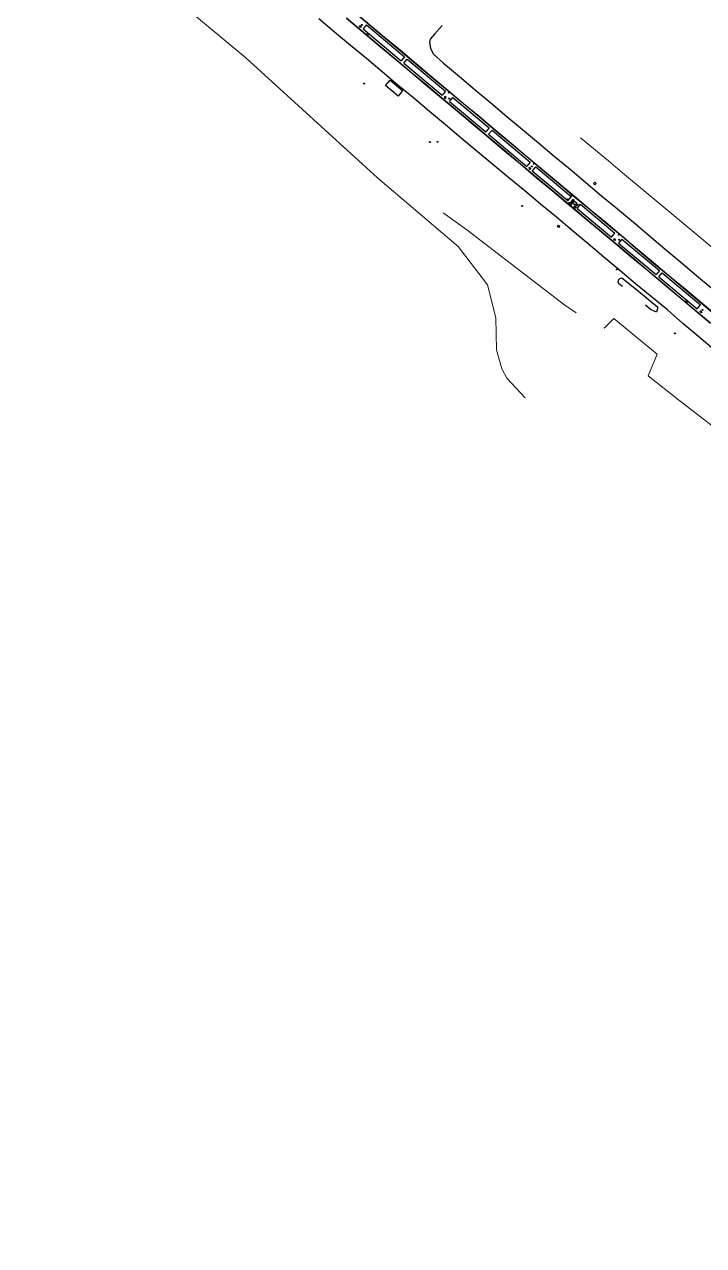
# Model space of a CAD drawing. Header units: metres. Extents: x 565382 to 572500, y 2710622 to 2713609.
# Drawn here: x 566065 to 566477, y 2711786 to 2712525 of the extents above; entities that cross this region are included whole.
import ezdxf

# ---------------------------------------------------------------- set-up
doc = ezdxf.new("R2010")
doc.units = ezdxf.units.M
doc.header["$XCLIPFRAME"] = 0
for name, color, linetype in [('allpint', 240, 'Continuous'), ('ASPHLT', 12, 'Continuous'), ('CONCREAT', 7, 'Continuous'), ('CURB STONE', 1, 'Continuous'), ('ELE ROOM', 74, 'Continuous'), ('HARAM BOUNDRY', 42, 'Continuous'), ('IRRIGATION CURB STONE', 254, 'Continuous'), ('LIGHT POLE', 40, 'Continuous'), ('MANHOLE', 12, 'Continuous'), ('Sign Board', 7, 'Continuous')]:
    doc.layers.add(name, color=color, linetype=linetype)
doc.layers.add('Fence', color=6, linetype='Continuous', lineweight=0, true_color=0xff00ff)
picture_1 = doc.add_image_def('image7.ecw', size_in_pixel=(141138, 138548))

msp = doc.modelspace()

# ---------------------------------------------------------------- linework, layer by layer
at = {"layer": 'allpint', "color": 254}
msp.add_lwpolyline([(566483.167, 2712328.172), (566473.631, 2712336.265), (566464.076, 2712344.289), (566454.664, 2712352.503), (566444.989, 2712360.468), (566435.326, 2712368.379), (566425.774, 2712376.433), (566416.215, 2712384.491), (566406.634, 2712392.496), (566397.075, 2712400.573), (566387.511, 2712408.621), (566377.895, 2712416.622), (566368.403, 2712424.703), (566358.683, 2712432.546), (566349.03, 2712440.599), (566339.428, 2712448.582), (566329.875, 2712456.611), (566320.236, 2712464.62), (566310.715, 2712472.68), (566301.158, 2712480.724), (566291.483, 2712488.659), (566282.063, 2712496.84), (566272.388, 2712504.774), (566262.745, 2712512.753)], dxfattribs=at)
at = {"layer": 'ASPHLT', "color": 254, "flags": 128}
for points in [[(566264.149, 2712533.975), (566283.365, 2712517.86)], [(566253.18, 2712520.777), (566243.659, 2712528.901)], [(566260.326, 2712529.306), (566279.494, 2712513.221)], [(566318.378, 2712524.926), (566313.59, 2712519.569)], [(566262.745, 2712512.753), (566253.18, 2712520.777)], [(566283.365, 2712517.86), (566292.987, 2712509.854)], [(566313.59, 2712519.569), (566311.045, 2712516.499)], [(566279.494, 2712513.221), (566289.073, 2712505.192)], [(566292.987, 2712509.854), (566302.518, 2712501.813)], [(566311.045, 2712516.499), (566310.561, 2712514.566)], [(566310.561, 2712514.566), (566311.22, 2712511.056)], [(566311.22, 2712511.056), (566312.841, 2712507.689)], [(566289.073, 2712505.192), (566298.636, 2712497.142)], [(566312.841, 2712507.689), (566319.136, 2712502.075)], [(566298.636, 2712497.142), (566308.239, 2712489.123)], [(566302.518, 2712501.813), (566312.131, 2712493.748)], [(566319.136, 2712502.075), (566328.695, 2712494.027)], [(566308.239, 2712489.123), (566317.818, 2712481.059)], [(566312.131, 2712493.748), (566321.714, 2712485.71)], [(566328.695, 2712494.027), (566338.313, 2712485.904)], [(566317.818, 2712481.059), (566327.376, 2712473.067)], [(566321.714, 2712485.71), (566331.271, 2712477.677)], [(566338.313, 2712485.904), (566347.818, 2712477.971)], [(566327.376, 2712473.067), (566336.938, 2712465.068)], [(566331.271, 2712477.677), (566340.891, 2712469.617)], [(566347.818, 2712477.971), (566357.488, 2712469.8)], [(566340.891, 2712469.617), (566350.435, 2712461.623)], [(566357.488, 2712469.8), (566366.994, 2712461.844)], [(566336.938, 2712465.068), (566346.527, 2712457.019)], [(566350.435, 2712461.623), (566360.011, 2712453.581)], [(566366.994, 2712461.844), (566376.652, 2712453.818)], [(566346.527, 2712457.019), (566356.111, 2712448.944)], [(566360.011, 2712453.581), (566369.588, 2712445.55)], [(566376.652, 2712453.818), (566386.169, 2712445.757)], [(566356.111, 2712448.944), (566365.686, 2712440.944)], [(566369.588, 2712445.55), (566379.14, 2712437.471)], [(566386.169, 2712445.757), (566395.68, 2712437.725)], [(566365.686, 2712440.944), (566375.268, 2712432.842)], [(566379.14, 2712437.471), (566388.702, 2712429.427)], [(566395.68, 2712437.725), (566405.242, 2712429.651)], [(566375.268, 2712432.842), (566384.859, 2712424.821)], [(566388.702, 2712429.427), (566398.321, 2712421.447)], [(566405.242, 2712429.651), (566414.795, 2712421.63)], [(566384.859, 2712424.821), (566394.425, 2712416.817)], [(566398.321, 2712421.447), (566407.868, 2712413.395)], [(566414.795, 2712421.63), (566424.461, 2712413.666)], [(566394.425, 2712416.817), (566403.967, 2712408.764)], [(566407.868, 2712413.395), (566417.477, 2712405.401)], [(566424.461, 2712413.666), (566434.073, 2712405.601)], [(566403.967, 2712408.764), (566413.587, 2712400.786)], [(566413.587, 2712400.786), (566423.156, 2712392.717)], [(566417.477, 2712405.401), (566427.044, 2712397.332)], [(566434.073, 2712405.601), (566443.527, 2712397.581)], [(566423.156, 2712392.717), (566432.739, 2712384.715)], [(566427.044, 2712397.332), (566436.593, 2712389.302)], [(566443.527, 2712397.581), (566453.128, 2712389.587)], [(566432.739, 2712384.715), (566442.314, 2712376.701)], [(566436.593, 2712389.302), (566446.214, 2712381.273)], [(566453.128, 2712389.587), (566462.724, 2712381.509)], [(566442.314, 2712376.701), (566451.935, 2712368.66)], [(566446.214, 2712381.273), (566455.762, 2712373.22)], [(566462.724, 2712381.509), (566472.337, 2712373.46)], [(566455.762, 2712373.22), (566465.339, 2712365.274)], [(566472.337, 2712373.46), (566481.747, 2712365.487)], [(566451.935, 2712368.66), (566461.499, 2712360.612)], [(566465.339, 2712365.274), (566484.508, 2712349.14)], [(566461.499, 2712360.612), (566480.638, 2712344.524)]]:
    msp.add_lwpolyline(points, dxfattribs=at)
at = {"layer": 'CONCREAT', "color": 254, "flags": 128}
for points in [[(566424.737, 2712369.29), (566424.945, 2712370.767)], [(566425.335, 2712368.219), (566424.737, 2712369.29)], [(566424.945, 2712370.767), (566425.834, 2712371.566)], [(566425.834, 2712371.566), (566427.111, 2712371.999)], [(566427.111, 2712371.999), (566435.927, 2712364.814)], [(566427.42, 2712366.664), (566425.335, 2712368.219)], [(566435.927, 2712364.814), (566448.873, 2712354.137)], [(566444.38, 2712352.799), (566441.433, 2712355.346)], [(566448.873, 2712354.137), (566448.124, 2712351.236)], [(566448.124, 2712351.236), (566444.38, 2712352.799)]]:
    msp.add_lwpolyline(points, dxfattribs=at)
at = {"layer": 'CURB STONE', "color": 254, "flags": 128}
for points in [[(566264.068, 2712533.841), (566283.267, 2712517.728)], [(566260.408, 2712529.464), (566279.598, 2712513.353)], [(566283.267, 2712517.728), (566292.878, 2712509.684)], [(566279.598, 2712513.353), (566289.174, 2712505.32)], [(566292.878, 2712509.684), (566302.401, 2712501.681)], [(566289.174, 2712505.32), (566298.768, 2712497.274)], [(566298.768, 2712497.274), (566308.33, 2712489.28)], [(566302.401, 2712501.681), (566312.038, 2712493.618)], [(566308.33, 2712489.28), (566317.923, 2712481.193)], [(566312.038, 2712493.618), (566321.591, 2712485.569)], [(566317.923, 2712481.193), (566327.523, 2712473.184)], [(566321.591, 2712485.569), (566331.214, 2712477.507)], [(566327.523, 2712473.184), (566337.036, 2712465.185)], [(566331.214, 2712477.507), (566340.797, 2712469.492)], [(566337.036, 2712465.185), (566346.63, 2712457.137)], [(566340.797, 2712469.492), (566350.302, 2712461.522)], [(566350.302, 2712461.522), (566359.89, 2712453.466)], [(566346.63, 2712457.137), (566356.231, 2712449.068)], [(566359.89, 2712453.466), (566369.5, 2712445.435)], [(566356.231, 2712449.068), (566365.793, 2712441.08)], [(566369.5, 2712445.435), (566379.046, 2712437.327)], [(566365.793, 2712441.08), (566375.372, 2712433.019)], [(566379.046, 2712437.327), (566388.638, 2712429.341)], [(566375.372, 2712433.019), (566384.969, 2712424.987)], [(566388.638, 2712429.341), (566398.222, 2712421.32)], [(566384.969, 2712424.987), (566394.52, 2712416.928)], [(566398.222, 2712421.32), (566407.806, 2712413.282)], [(566394.52, 2712416.928), (566404.11, 2712408.935)], [(566404.11, 2712408.935), (566413.7, 2712400.893)], [(566407.806, 2712413.282), (566417.354, 2712405.227)], [(566413.7, 2712400.893), (566423.314, 2712392.878)], [(566417.354, 2712405.227), (566427.046, 2712397.336)], [(566423.314, 2712392.878), (566432.87, 2712384.874)], [(566427.046, 2712397.336), (566436.505, 2712389.164)], [(566432.87, 2712384.874), (566442.442, 2712376.787)], [(566436.505, 2712389.164), (566446.104, 2712381.117)], [(566442.442, 2712376.787), (566452.02, 2712368.771)], [(566446.104, 2712381.117), (566455.668, 2712373.119)], [(566455.668, 2712373.119), (566465.207, 2712365.125)], [(566452.02, 2712368.771), (566461.608, 2712360.712)], [(566465.207, 2712365.125), (566484.405, 2712349.002)], [(566461.608, 2712360.712), (566480.776, 2712344.665)]]:
    msp.add_lwpolyline(points, dxfattribs=at)
at = {"layer": 'ELE ROOM', "color": 254, "flags": 128}
msp.add_lwpolyline([(566398.203, 2712418.679), (566397.097, 2712417.334)], dxfattribs=at)
at = {"layer": 'ELE ROOM', "color": 254}
msp.add_lwpolyline([(566398.203, 2712418.679), (566399.87, 2712417.243), (566398.754, 2712415.934), (566397.097, 2712417.334)], dxfattribs=at)
msp.add_lwpolyline([(566398.203, 2712418.679), (566398.203, 2712418.679)], close=True, dxfattribs=at)
at = {"layer": 'Fence', "color": 254}
for points in [[(566106.3581, 2712582.8661, 0), (566199.3697, 2712505.249, 0), (566279.2191, 2712432.5231, 0), (566328.0616, 2712390.914, 0), (566345.6345, 2712367.6144, 0), (566350.8022, 2712347.6995, 0), (566351.0922, 2712328.3186, 0), (566354.3141, 2712316.7924, 0), (566357.3433, 2712311.1572, 0), (566368.5803, 2712299.2237, 0)], [(566497.5006, 2712377.1694, 0), (566457.2825, 2712410.8208, 0), (566427.5339, 2712435.4837, 0), (566419.0625, 2712442.815, 0), (566402.0783, 2712456.8368, 0)], [(566318.9463, 2712411.2874, 0), (566333.1957, 2712401.0261, 0), (566392.6328, 2712355.2907, 0), (566399.4737, 2712350.7823, 0)], [(566416.3269, 2712341.4718, 0), (566422.2416, 2712347.2661, 0), (566448.4138, 2712325.7647, 0), (566442.9268, 2712312.6011, 0), (566461.3704, 2712298.0401, 0), (566518.9091, 2712253.5379, 0), (566525.9918, 2712246.6582, 0), (566537.7681, 2712227.8223, 0), (566550.7437, 2712207.84, 0), (566555.648, 2712203.9887, 0), (566572.6268, 2712188.5906, 0), (566576.5496, 2712184.6668, 0)]]:
    msp.add_polyline3d(points, dxfattribs=at)
at = {"layer": 'HARAM BOUNDRY', "color": 254, "flags": 128}
for points in [[(566283.999, 2712488.453), (566286.772, 2712491.795)], [(566291.575, 2712482.069), (566283.999, 2712488.453)], [(566286.772, 2712491.795), (566294.3716, 2712485.3842)], [(566294.363, 2712485.374), (566291.575, 2712482.069)]]:
    msp.add_lwpolyline(points, dxfattribs=at)
at = {"layer": 'IRRIGATION CURB STONE', "color": 254, "flags": 128}
for points in [[(566272.392, 2712525.198), (566270.438, 2712522.851)], [(566272.458, 2712525.228), (566295.524, 2712505.801)], [(566270.438, 2712522.851), (566293.516, 2712503.402)], [(566295.524, 2712505.801), (566293.481, 2712503.401)], [(566295.118, 2712502.004), (566297.144, 2712504.408)], [(566297.144, 2712504.408), (566320.251, 2712485.088)], [(566295.104, 2712501.995), (566318.2299, 2712482.641)], [(566320.251, 2712485.088), (566318.2299, 2712482.641)], [(566322.75, 2712478.814), (566324.722, 2712481.266)], [(566324.722, 2712481.266), (566346.84, 2712462.805)], [(566322.711, 2712478.855), (566344.749, 2712460.39)], [(566346.84, 2712462.805), (566344.769, 2712460.366)], [(566346.353, 2712458.995), (566369.636, 2712439.512)], [(566346.423, 2712458.971), (566348.466, 2712461.371)], [(566348.466, 2712461.371), (566371.631, 2712441.941)], [(566371.631, 2712441.941), (566369.627, 2712439.528)], [(566372.866, 2712436.778), (566394.396, 2712418.726)], [(566372.873, 2712436.775), (566374.904, 2712439.193)], [(566374.904, 2712439.193), (566396.442, 2712421.181)], [(566396.442, 2712421.181), (566394.412, 2712418.721)], [(566399.94, 2712414.052), (566420.86, 2712396.538)], [(566399.948, 2712414.054), (566401.98, 2712416.489)], [(566401.98, 2712416.489), (566422.902, 2712398.978)], [(566420.86, 2712396.538), (566422.897, 2712398.984)], [(566427.15, 2712395.4), (566425.132, 2712392.964)], [(566425.132, 2712392.964), (566447.861, 2712373.926)], [(566427.151, 2712395.391), (566449.836, 2712376.385)], [(566449.836, 2712376.385), (566447.828, 2712373.943)], [(566449.468, 2712372.558), (566472.558, 2712353.161)], [(566449.493, 2712372.536), (566451.509, 2712375.014)], [(566451.509, 2712375.014), (566474.643, 2712355.603)], [(566472.558, 2712353.161), (566474.661, 2712355.577)]]:
    msp.add_lwpolyline(points, dxfattribs=at)
at = {"layer": 'LIGHT POLE', "color": 254}
for centre in [(566269.599, 2712525.181), (566322.476, 2712480.521), (566372.563, 2712439.503), (566425.456, 2712395.028), (566475.961, 2712352.511)]:
    msp.add_circle(centre, 0.2848, dxfattribs=at)
for p in [(566269.599, 2712525.181), (566322.476, 2712480.521), (566372.563, 2712439.503), (566425.456, 2712395.028), (566475.961, 2712352.511)]:
    msp.add_point(p, dxfattribs=at)
at = {"layer": 'MANHOLE', "color": 254, "flags": 128}
for points in [[(566268.12, 2712524.323), (566268.568, 2712524.851)], [(566268.903, 2712523.661), (566268.12, 2712524.323)], [(566268.568, 2712524.851), (566269.331, 2712524.22)], [(566269.331, 2712524.22), (566268.903, 2712523.661)], [(566272.417, 2712519.606), (566273.195, 2712518.939)], [(566273.087, 2712520.358), (566272.4316, 2712519.5935)], [(566273.834, 2712519.671), (566273.087, 2712520.358)], [(566273.195, 2712518.939), (566273.834, 2712519.671)], [(566319.906, 2712481.861), (566319.449, 2712481.313)], [(566319.449, 2712481.313), (566320.216, 2712480.642)], [(566320.679, 2712481.217), (566319.9063, 2712481.8614)], [(566320.216, 2712480.642), (566320.679, 2712481.217)], [(566322.141, 2712484.123), (566322.392, 2712484.42)], [(566322.489, 2712483.804), (566322.141, 2712484.123)], [(566322.392, 2712484.42), (566322.793, 2712484.149)], [(566322.793, 2712484.149), (566322.489, 2712483.804)], [(566371.165, 2712438.918), (566370.67, 2712438.356)], [(566370.67, 2712438.356), (566371.417, 2712437.684)], [(566371.863, 2712438.216), (566371.165, 2712438.918)], [(566371.417, 2712437.684), (566371.863, 2712438.216)], [(566373.479, 2712441.06), (566373.4562, 2712441.0301)], [(566373.4562, 2712441.0301), (566373.811, 2712440.735)], [(566373.751, 2712441.387), (566373.479, 2712441.06)], [(566374.075, 2712441.112), (566373.751, 2712441.387)], [(566373.811, 2712440.76), (566374.075, 2712441.112)], [(566410.723, 2712429.903), (566409.965, 2712429.199)], [(566409.965, 2712429.199), (566410.715, 2712428.33)], [(566410.715, 2712428.33), (566411.572, 2712429.161)], [(566411.572, 2712429.161), (566410.723, 2712429.903)], [(566396.367, 2712422.045), (566396.098, 2712421.737)], [(566396.098, 2712421.737), (566396.432, 2712421.437)], [(566396.701, 2712421.771), (566396.3758, 2712422.055)], [(566396.432, 2712421.437), (566396.701, 2712421.771)], [(566393.878, 2712419.558), (566394.142, 2712419.91)], [(566394.226, 2712419.289), (566393.878, 2712419.558)], [(566394.142, 2712419.91), (566394.498, 2712419.635)], [(566394.498, 2712419.635), (566394.2327, 2712419.2838)], [(566394.718, 2712417.031), (566395.393, 2712417.799)], [(566396.16, 2712415.83), (566394.718, 2712417.031)], [(566395.393, 2712417.799), (566396.842, 2712416.587)], [(566397.399, 2712419.472), (566396.121, 2712418.003)], [(566396.121, 2712418.003), (566396.909, 2712417.317)], [(566396.842, 2712416.587), (566396.16, 2712415.83)], [(566396.909, 2712417.317), (566398.194, 2712418.778)], [(566398.194, 2712418.778), (566397.399, 2712419.472)], [(566397.992, 2712414.808), (566398.649, 2712415.547)], [(566398.745, 2712414.197), (566397.992, 2712414.808)], [(566398.649, 2712415.547), (566399.395, 2712414.968)], [(566399.395, 2712414.968), (566398.745, 2712414.197)], [(566399.14, 2712416.089), (566399.754, 2712416.872)], [(566399.899, 2712415.531), (566399.14, 2712416.089)], [(566399.754, 2712416.872), (566400.544, 2712416.295)], [(566400.544, 2712416.295), (566399.899, 2712415.531)], [(566388.178, 2712402.93), (566388.777, 2712403.769)], [(566389.016, 2712402.359), (566388.178, 2712402.93)], [(566388.777, 2712403.769), (566389.573, 2712403.164)], [(566389.016, 2712402.359), (566389.573, 2712403.164)], [(566422.103, 2712395.193), (566422.569, 2712395.76)], [(566422.861, 2712394.561), (566422.103, 2712395.193)], [(566422.569, 2712395.76), (566423.258, 2712395.13)], [(566423.258, 2712395.13), (566422.861, 2712394.561)], [(566424.891, 2712397.97), (566425.196, 2712398.283)], [(566425.238, 2712397.737), (566424.891, 2712397.97)], [(566425.196, 2712398.283), (566425.479, 2712398.041)], [(566425.479, 2712398.041), (566425.238, 2712397.737)], [(566466.204, 2712358.375), (566465.552, 2712357.545)], [(566465.552, 2712357.545), (566466.281, 2712356.934)], [(566466.942, 2712357.671), (566466.204, 2712358.375)], [(566466.281, 2712356.934), (566466.942, 2712357.671)], [(566474.215, 2712351.523), (566474.603, 2712352.039)], [(566475.016, 2712350.829), (566474.215, 2712351.523)], [(566474.603, 2712352.039), (566475.389, 2712351.433)], [(566475.389, 2712351.433), (566475.016, 2712350.829)]]:
    msp.add_lwpolyline(points, dxfattribs=at)
at = {"layer": 'MANHOLE', "color": 254}
for centre in [(566270.992, 2712489.632), (566310.818, 2712454.18), (566315.402, 2712454.355), (566366.67, 2712415.568), (566459.159, 2712338.295)]:
    msp.add_circle(centre, 0.3, dxfattribs=at)
at = {"layer": 'Sign Board', "color": 254}
msp.add_circle((566424.038, 2712376.968), 0.2, dxfattribs=at)
msp.add_point((566424.038, 2712376.968), dxfattribs=at)

# ---------------------------------------------------------------- pictures from other files: only their frames are drawn
image = msp.add_image(picture_1, insert=(535375.155, 2678558.89), size_in_units=(64920.8832, 63729.5308), dxfattribs=dict(fade=70))
image.set_boundary_path([(65235.0298, 62347.83188), (74870.3127, 68841.8064)])

doc.saveas('drawing.dxf')
